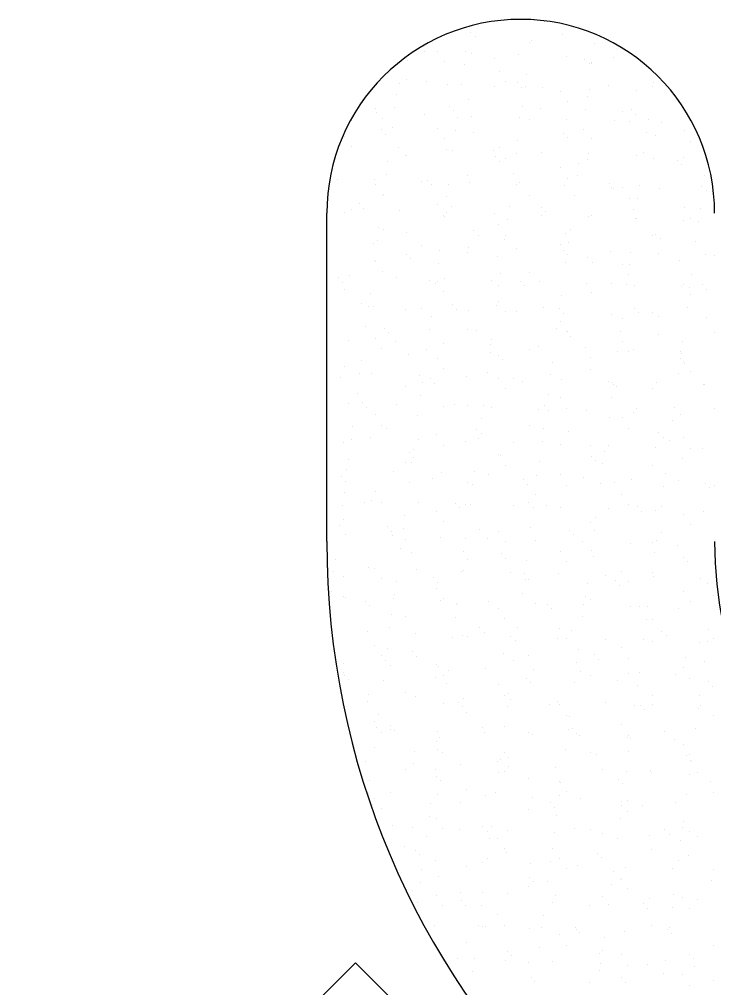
# Model space of a CAD drawing. Extents: x 33 to 1815, y -14679 to 245.
# Drawn here: x 34.682 to 35.399, y 8.045 to 9.045 of the extents above; entities that cross this region are included whole.
import ezdxf

# ---------------------------------------------------------------- set-up
doc = ezdxf.new("R2010")
doc.units = 0
doc.header["$MEASUREMENT"] = 0
doc.layers.add('LINVISTA', color=13, linetype='CONTINUOUS')
doc.layers.add('VARANDA', color=1, linetype='CONTINUOUS')

msp = doc.modelspace()

# ---------------------------------------------------------------- linework, layer by layer
at = {"layer": 'LINVISTA', "ltscale": 0.35}
msp.add_arc((35.82961, 8.506), 0.83075, 180, 360, dxfattribs=at)
at = {"layer": 'VARANDA'}
for p, q in [((35.21232, 9.04322), (35.21232, 9.04322)), ((35.22332, 9.04246), (35.22332, 9.04246)), ((35.14745, 9.03124), (35.14745, 9.03124)), ((35.15174, 9.02656), (35.15174, 9.02656)), ((35.24199, 9.02876), (35.24199, 9.02876)), ((35.20828, 9.02086), (35.20828, 9.02086)), ((35.2096, 9.02257), (35.2096, 9.02257)), ((35.275, 9.0198), (35.275, 9.0198)), ((35.09915, 9.01141), (35.09915, 9.01141)), ((35.11314, 9.01154), (35.11314, 9.01154)), ((35.14238, 9.01149), (35.14238, 9.01149)), ((35.14809, 9.00981), (35.14809, 9.00981)), ((35.19703, 9.00821), (35.19703, 9.00821)), ((35.24597, 9.00661), (35.24597, 9.00661)), ((35.07524, 9.00104), (35.07524, 9.00104)), ((35.08174, 9.00226), (35.08174, 9.00226)), ((35.11997, 9.00083), (35.11997, 9.00083)), ((35.14064, 8.99827), (35.14064, 8.99827)), ((35.17199, 9.00446), (35.17199, 9.00446)), ((35.26515, 9.00348), (35.26515, 9.00348)), ((35.26944, 8.99879), (35.26944, 8.99879)), ((35.27188, 9.00034), (35.27188, 9.00034)), ((35.27229, 8.99916), (35.27229, 8.99916)), ((35.29491, 9.00501), (35.29491, 9.00501)), ((35.17675, 8.99103), (35.17675, 8.99103)), ((35.20506, 8.98807), (35.20506, 8.98807)), ((35.07402, 8.97866), (35.07402, 8.97866)), ((35.08093, 8.98278), (35.08093, 8.98278)), ((35.10199, 8.98017), (35.10199, 8.98017)), ((35.12296, 8.97706), (35.12296, 8.97706)), ((35.13792, 8.97762), (35.13792, 8.97762)), ((35.18357, 8.98032), (35.18357, 8.98032)), ((35.19515, 8.97918), (35.19515, 8.97918)), ((35.28969, 8.9767), (35.28969, 8.9767)), ((35.33497, 8.97574), (35.33497, 8.97574)), ((35.33549, 8.97983), (35.33549, 8.97983)), ((35.0707, 8.96654), (35.0707, 8.96654)), ((35.1719, 8.97546), (35.1719, 8.97546)), ((35.19944, 8.9745), (35.19944, 8.9745)), ((35.20332, 8.97485), (35.20332, 8.97485)), ((35.22085, 8.97386), (35.22085, 8.97386)), ((35.24035, 8.97051), (35.24035, 8.97051)), ((35.26979, 8.97226), (35.26979, 8.97226)), ((35.31873, 8.97066), (35.31873, 8.97066)), ((35.14453, 8.96227), (35.14453, 8.96227)), ((35.24717, 8.9598), (35.24717, 8.9598)), ((35.26774, 8.96465), (35.26774, 8.96465)), ((35.04939, 8.95296), (35.04939, 8.95296)), ((35.05052, 8.94803), (35.05052, 8.94803)), ((35.06896, 8.95332), (35.06896, 8.95332)), ((35.09946, 8.94643), (35.09946, 8.94643)), ((35.12516, 8.95489), (35.12516, 8.95489)), ((35.12945, 8.9502), (35.12945, 8.9502)), ((35.2006, 8.9542), (35.2006, 8.9542)), ((35.21969, 8.9524), (35.21969, 8.9524)), ((35.266, 8.95143), (35.266, 8.95143)), ((35.30396, 8.95), (35.30396, 8.95)), ((35.31286, 8.95141), (35.31286, 8.95141)), ((35.31715, 8.94673), (35.31715, 8.94673)), ((35.05622, 8.94224), (35.05622, 8.94224)), ((35.13338, 8.94312), (35.13338, 8.94312)), ((35.1484, 8.94483), (35.1484, 8.94483)), ((35.19734, 8.94323), (35.19734, 8.94323)), ((35.20814, 8.94176), (35.20814, 8.94176)), ((35.24628, 8.94163), (35.24628, 8.94163)), ((35.29522, 8.94003), (35.29522, 8.94003)), ((35.31078, 8.93929), (35.31078, 8.93929)), ((35.33042, 8.94124), (35.33042, 8.94124)), ((35.34417, 8.93843), (35.34417, 8.93843)), ((35.05516, 8.93059), (35.05516, 8.93059)), ((35.05945, 8.92591), (35.05945, 8.92591)), ((35.06624, 8.93267), (35.06624, 8.93267)), ((35.113, 8.93244), (35.113, 8.93244)), ((35.13164, 8.9299), (35.13164, 8.9299)), ((35.14969, 8.92811), (35.14969, 8.92811)), ((35.24286, 8.92712), (35.24286, 8.92712)), ((35.26328, 8.93078), (35.26328, 8.93078)), ((35.32868, 8.92802), (35.32868, 8.92802)), ((35.36756, 8.92949), (35.36756, 8.92949)), ((35.01718, 8.9242), (35.01718, 8.9242)), ((35.11982, 8.92173), (35.11982, 8.92173)), ((35.19606, 8.9197), (35.19606, 8.9197)), ((35.24715, 8.92244), (35.24715, 8.92244)), ((35.27174, 8.92124), (35.27174, 8.92124)), ((35.33739, 8.92464), (35.33739, 8.92464)), ((35.37438, 8.91877), (35.37438, 8.91877)), ((35.02423, 8.91377), (35.02423, 8.91377)), ((35.07317, 8.91217), (35.07317, 8.91217)), ((35.12211, 8.91057), (35.12211, 8.91057)), ((35.12892, 8.90925), (35.12892, 8.90925)), ((35.17106, 8.90897), (35.17106, 8.90897)), ((35.1766, 8.91193), (35.1766, 8.91193)), ((35.19432, 8.90648), (35.19432, 8.90648)), ((35.22, 8.90737), (35.22, 8.90737)), ((35.26894, 8.90577), (35.26894, 8.90577)), ((35.32597, 8.90737), (35.32597, 8.90737)), ((35.0617, 8.89817), (35.0617, 8.89817)), ((35.0797, 8.90381), (35.0797, 8.90381)), ((35.08078, 8.90368), (35.08078, 8.90368)), ((35.17286, 8.90282), (35.17286, 8.90282)), ((35.17715, 8.89814), (35.17715, 8.89814)), ((35.18343, 8.90122), (35.18343, 8.90122)), ((35.25874, 8.89628), (35.25874, 8.89628)), ((35.2674, 8.90034), (35.2674, 8.90034)), ((35.31788, 8.90417), (35.31788, 8.90417)), ((35.33534, 8.90073), (35.33534, 8.90073)), ((35.36056, 8.89935), (35.36056, 8.89935)), ((35.36682, 8.90257), (35.36682, 8.90257)), ((35.1916, 8.88583), (35.1916, 8.88583)), ((35.24021, 8.89141), (35.24021, 8.89141)), ((35.36485, 8.89467), (35.36485, 8.89467)), ((35.0097, 8.87952), (35.0097, 8.87952)), ((35.04805, 8.87943), (35.04805, 8.87943)), ((35.05996, 8.88495), (35.05996, 8.88495)), ((35.09699, 8.87783), (35.09699, 8.87783)), ((35.10286, 8.87853), (35.10286, 8.87853)), ((35.14439, 8.88317), (35.14439, 8.88317)), ((35.14593, 8.87623), (35.14593, 8.87623)), ((35.1974, 8.87605), (35.1974, 8.87605)), ((35.24703, 8.8807), (35.24703, 8.8807)), ((35.257, 8.88306), (35.257, 8.88306)), ((35.38865, 8.88395), (35.38865, 8.88395)), ((35.04925, 8.87386), (35.04925, 8.87386)), ((35.10715, 8.87385), (35.10715, 8.87385)), ((35.12438, 8.87475), (35.12438, 8.87475)), ((35.19487, 8.87463), (35.19487, 8.87463)), ((35.24381, 8.87303), (35.24381, 8.87303)), ((35.29056, 8.87506), (35.29056, 8.87506)), ((35.29275, 8.87143), (35.29275, 8.87143)), ((35.29485, 8.87038), (35.29485, 8.87038)), ((35.30381, 8.8709), (35.30381, 8.8709)), ((35.32142, 8.87287), (35.32142, 8.87287)), ((35.34169, 8.86983), (35.34169, 8.86983)), ((35.3851, 8.87257), (35.3851, 8.87257)), ((35.39064, 8.86823), (35.39064, 8.86823)), ((35.05607, 8.86314), (35.05607, 8.86314)), ((35.05724, 8.8643), (35.05724, 8.8643)), ((35.12264, 8.86153), (35.12264, 8.86153)), ((35.20799, 8.86266), (35.20799, 8.86266)), ((35.25428, 8.86241), (35.25428, 8.86241)), ((35.31064, 8.86019), (35.31064, 8.86019)), ((35.31968, 8.85964), (35.31968, 8.85964)), ((35.02454, 8.8488), (35.02454, 8.8488)), ((35.03287, 8.85423), (35.03287, 8.85423)), ((35.03716, 8.84955), (35.03716, 8.84955)), ((35.07348, 8.8472), (35.07348, 8.8472)), ((35.11286, 8.85334), (35.11286, 8.85334)), ((35.12243, 8.8456), (35.12243, 8.8456)), ((35.1274, 8.85175), (35.1274, 8.85175)), ((35.18706, 8.85133), (35.18706, 8.85133)), ((35.22057, 8.85076), (35.22057, 8.85076)), ((35.22486, 8.84608), (35.22486, 8.84608)), ((35.3151, 8.84828), (35.3151, 8.84828)), ((35.36742, 8.85039), (35.36742, 8.85039)), ((35.3841, 8.84945), (35.3841, 8.84945)), ((34.99886, 8.506), (34.99886, 8.84451)), ((35.01704, 8.8451), (35.01704, 8.8451)), ((35.11968, 8.84263), (35.11968, 8.84263)), ((35.11992, 8.84088), (35.11992, 8.84088)), ((35.17137, 8.844), (35.17137, 8.844)), ((35.18532, 8.83811), (35.18532, 8.83811)), ((35.22031, 8.8424), (35.22031, 8.8424)), ((35.26925, 8.8408), (35.26925, 8.8408)), ((35.2716, 8.84214), (35.2716, 8.84214)), ((35.31696, 8.83899), (35.31696, 8.83899)), ((35.31819, 8.8392), (35.31819, 8.8392)), ((35.36713, 8.8376), (35.36713, 8.8376)), ((35.37424, 8.83968), (35.37424, 8.83968)), ((35.38236, 8.83623), (35.38236, 8.83623)), ((35.0527, 8.8298), (35.0527, 8.8298)), ((35.0574, 8.82746), (35.0574, 8.82746)), ((35.15057, 8.82647), (35.15057, 8.82647)), ((35.17646, 8.83283), (35.17646, 8.83283)), ((35.24974, 8.82791), (35.24974, 8.82791)), ((35.05096, 8.81658), (35.05096, 8.81658)), ((35.08064, 8.82459), (35.08064, 8.82459)), ((35.15486, 8.82179), (35.15486, 8.82179)), ((35.1826, 8.81746), (35.1826, 8.81746)), ((35.18328, 8.82212), (35.18328, 8.82212)), ((35.2451, 8.82398), (35.2451, 8.82398)), ((35.3352, 8.82163), (35.3352, 8.82163)), ((35.33827, 8.823), (35.33827, 8.823)), ((35.34256, 8.81832), (35.34256, 8.81832)), ((35.37965, 8.81558), (35.37965, 8.81558)), ((35.0472, 8.81294), (35.0472, 8.81294)), ((35.09614, 8.81134), (35.09614, 8.81134)), ((35.11538, 8.80638), (35.11538, 8.80638)), ((35.14508, 8.80974), (35.14508, 8.80974)), ((35.19402, 8.80814), (35.19402, 8.80814)), ((35.24006, 8.81231), (35.24006, 8.81231)), ((35.24296, 8.80654), (35.24296, 8.80654)), ((35.248, 8.81469), (35.248, 8.81469)), ((35.04824, 8.79593), (35.04824, 8.79593)), ((35.08057, 8.80217), (35.08057, 8.80217)), ((35.08486, 8.79749), (35.08486, 8.79749)), ((35.14424, 8.80407), (35.14424, 8.80407)), ((35.17511, 8.79969), (35.17511, 8.79969)), ((35.24689, 8.8016), (35.24689, 8.8016)), ((35.26827, 8.7987), (35.26827, 8.7987)), ((35.29191, 8.80494), (35.29191, 8.80494)), ((35.31242, 8.80449), (35.31242, 8.80449)), ((35.34085, 8.80334), (35.34085, 8.80334)), ((35.36281, 8.79622), (35.36281, 8.79622)), ((35.38979, 8.80174), (35.38979, 8.80174)), ((35.3988, 8.80112), (35.3988, 8.80112)), ((35.04911, 8.79476), (35.04911, 8.79476)), ((35.11364, 8.79316), (35.11364, 8.79316)), ((35.24528, 8.79404), (35.24528, 8.79404)), ((35.27256, 8.79402), (35.27256, 8.79402)), ((35.30367, 8.7918), (35.30367, 8.7918)), ((35.31068, 8.79127), (35.31068, 8.79127)), ((35.01057, 8.77788), (35.01057, 8.77788)), ((35.02207, 8.78019), (35.02207, 8.78019)), ((35.05593, 8.78405), (35.05593, 8.78405)), ((35.07101, 8.77859), (35.07101, 8.77859)), ((35.11995, 8.77699), (35.11995, 8.77699)), ((35.17806, 8.78296), (35.17806, 8.78296)), ((35.20785, 8.78356), (35.20785, 8.78356)), ((35.31049, 8.78109), (35.31049, 8.78109)), ((35.3751, 8.78108), (35.3751, 8.78108)), ((35.01486, 8.7732), (35.01486, 8.7732)), ((35.01689, 8.766), (35.01689, 8.766)), ((35.10511, 8.77539), (35.10511, 8.77539)), ((35.11092, 8.77251), (35.11092, 8.77251)), ((35.11271, 8.77424), (35.11271, 8.77424)), ((35.1689, 8.77539), (35.1689, 8.77539)), ((35.17632, 8.76974), (35.17632, 8.76974)), ((35.19827, 8.77441), (35.19827, 8.77441)), ((35.20256, 8.76973), (35.20256, 8.76973)), ((35.21784, 8.77379), (35.21784, 8.77379)), ((35.26678, 8.77219), (35.26678, 8.77219)), ((35.29281, 8.77192), (35.29281, 8.77192)), ((35.30796, 8.77062), (35.30796, 8.77062)), ((35.31572, 8.77059), (35.31572, 8.77059)), ((35.36466, 8.76899), (35.36466, 8.76899)), ((35.36727, 8.77129), (35.36727, 8.77129)), ((35.37336, 8.76785), (35.37336, 8.76785)), ((35.38597, 8.77094), (35.38597, 8.77094)), ((35.39026, 8.76626), (35.39026, 8.76626)), ((35.04369, 8.76143), (35.04369, 8.76143)), ((35.11954, 8.76353), (35.11954, 8.76353)), ((35.24074, 8.75954), (35.24074, 8.75954)), ((35.27145, 8.76304), (35.27145, 8.76304)), ((35.3741, 8.76058), (35.3741, 8.76058)), ((35.03511, 8.7511), (35.03511, 8.7511)), ((35.04195, 8.74821), (35.04195, 8.74821)), ((35.04751, 8.74796), (35.04751, 8.74796)), ((35.09645, 8.74636), (35.09645, 8.74636)), ((35.12827, 8.75011), (35.12827, 8.75011)), ((35.1736, 8.74909), (35.1736, 8.74909)), ((35.17632, 8.75373), (35.17632, 8.75373)), ((35.22281, 8.74763), (35.22281, 8.74763)), ((35.239, 8.74632), (35.239, 8.74632)), ((35.31598, 8.74664), (35.31598, 8.74664)), ((35.37064, 8.7472), (35.37064, 8.7472)), ((35.0805, 8.74549), (35.0805, 8.74549)), ((35.10638, 8.73801), (35.10638, 8.73801)), ((35.13256, 8.74543), (35.13256, 8.74543)), ((35.14539, 8.74476), (35.14539, 8.74476)), ((35.18314, 8.74302), (35.18314, 8.74302)), ((35.19433, 8.74316), (35.19433, 8.74316)), ((35.24328, 8.74156), (35.24328, 8.74156)), ((35.29222, 8.73996), (35.29222, 8.73996)), ((35.30342, 8.73612), (35.30342, 8.73612)), ((35.32027, 8.74196), (35.32027, 8.74196)), ((35.33506, 8.74253), (35.33506, 8.74253)), ((35.34116, 8.73836), (35.34116, 8.73836)), ((35.3901, 8.73676), (35.3901, 8.73676)), ((35.03924, 8.72756), (35.03924, 8.72756)), ((35.05828, 8.72582), (35.05828, 8.72582)), ((35.23628, 8.72567), (35.23628, 8.72567)), ((35.23992, 8.73322), (35.23992, 8.73322)), ((35.04896, 8.71566), (35.04896, 8.71566)), ((35.06257, 8.72114), (35.06257, 8.72114)), ((35.10464, 8.72479), (35.10464, 8.72479)), ((35.1441, 8.72497), (35.1441, 8.72497)), ((35.15281, 8.72333), (35.15281, 8.72333)), ((35.24598, 8.72235), (35.24598, 8.72235)), ((35.24674, 8.7225), (35.24674, 8.7225)), ((35.25027, 8.71767), (35.25027, 8.71767)), ((35.30168, 8.7229), (35.30168, 8.7229)), ((35.34051, 8.71986), (35.34051, 8.71986)), ((35.39866, 8.72202), (35.39866, 8.72202)), ((35.02122, 8.71371), (35.02122, 8.71371)), ((35.07017, 8.71211), (35.07017, 8.71211)), ((35.11911, 8.71051), (35.11911, 8.71051)), ((35.16805, 8.70891), (35.16805, 8.70891)), ((35.16906, 8.71459), (35.16906, 8.71459)), ((35.21699, 8.70731), (35.21699, 8.70731)), ((35.26593, 8.70571), (35.26593, 8.70571)), ((35.30352, 8.7127), (35.30352, 8.7127)), ((35.3661, 8.7127), (35.3661, 8.7127)), ((35.05579, 8.70495), (35.05579, 8.70495)), ((35.08282, 8.69904), (35.08282, 8.69904)), ((35.10192, 8.70414), (35.10192, 8.70414)), ((35.16732, 8.70137), (35.16732, 8.70137)), ((35.17598, 8.69805), (35.17598, 8.69805)), ((35.2077, 8.70446), (35.2077, 8.70446)), ((35.29896, 8.70225), (35.29896, 8.70225)), ((35.31035, 8.70199), (35.31035, 8.70199)), ((35.31487, 8.70411), (35.31487, 8.70411)), ((35.36381, 8.70251), (35.36381, 8.70251)), ((35.36436, 8.69948), (35.36436, 8.69948)), ((35.01675, 8.6869), (35.01675, 8.6869)), ((35.03469, 8.69306), (35.03469, 8.69306)), ((35.11257, 8.69514), (35.11257, 8.69514)), ((35.18027, 8.69337), (35.18027, 8.69337)), ((35.23174, 8.69117), (35.23174, 8.69117)), ((35.27052, 8.69557), (35.27052, 8.69557)), ((35.36368, 8.69458), (35.36368, 8.69458)), ((35.36713, 8.69219), (35.36713, 8.69219)), ((35.36797, 8.6899), (35.36797, 8.6899)), ((35.03295, 8.67983), (35.03295, 8.67983)), ((35.04504, 8.67936), (35.04504, 8.67936)), ((35.09398, 8.67776), (35.09398, 8.67776)), ((35.11939, 8.68443), (35.11939, 8.68443)), ((35.14292, 8.67616), (35.14292, 8.67616)), ((35.1646, 8.68072), (35.1646, 8.68072)), ((35.23, 8.67795), (35.23, 8.67795)), ((35.27131, 8.68394), (35.27131, 8.68394)), ((35.36164, 8.67883), (35.36164, 8.67883)), ((35.37395, 8.68148), (35.37395, 8.68148)), ((35.01282, 8.67474), (35.01282, 8.67474)), ((35.08035, 8.66639), (35.08035, 8.66639)), ((35.09737, 8.66964), (35.09737, 8.66964)), ((35.10598, 8.67376), (35.10598, 8.67376)), ((35.11027, 8.66908), (35.11027, 8.66908)), ((35.17617, 8.67463), (35.17617, 8.67463)), ((35.19186, 8.67456), (35.19186, 8.67456)), ((35.20052, 8.67127), (35.20052, 8.67127)), ((35.2408, 8.67296), (35.2408, 8.67296)), ((35.28975, 8.67136), (35.28975, 8.67136)), ((35.29368, 8.67029), (35.29368, 8.67029)), ((35.29442, 8.66775), (35.29442, 8.66775)), ((35.33869, 8.66976), (35.33869, 8.66976)), ((35.38763, 8.66816), (35.38763, 8.66816)), ((35.38822, 8.6678), (35.38822, 8.6678)), ((35.03023, 8.65918), (35.03023, 8.65918)), ((35.09563, 8.65642), (35.09563, 8.65642)), ((35.183, 8.66392), (35.183, 8.66392)), ((35.22728, 8.6573), (35.22728, 8.6573)), ((35.29797, 8.66561), (35.29797, 8.66561)), ((35.33491, 8.66343), (35.33491, 8.66343)), ((35.02154, 8.64873), (35.02154, 8.64873)), ((35.03598, 8.64946), (35.03598, 8.64946)), ((35.07048, 8.64713), (35.07048, 8.64713)), ((35.13052, 8.64698), (35.13052, 8.64698)), ((35.14396, 8.64587), (35.14396, 8.64587)), ((35.16006, 8.64622), (35.16006, 8.64622)), ((35.22368, 8.64599), (35.22368, 8.64599)), ((35.23978, 8.65412), (35.23978, 8.65412)), ((35.29268, 8.65453), (35.29268, 8.65453)), ((35.04027, 8.64478), (35.04027, 8.64478)), ((35.04882, 8.63656), (35.04882, 8.63656)), ((35.09292, 8.63577), (35.09292, 8.63577)), ((35.11942, 8.64553), (35.11942, 8.64553)), ((35.16836, 8.64393), (35.16836, 8.64393)), ((35.2173, 8.64233), (35.2173, 8.64233)), ((35.22797, 8.64131), (35.22797, 8.64131)), ((35.2466, 8.64341), (35.2466, 8.64341)), ((35.26624, 8.64073), (35.26624, 8.64073)), ((35.31518, 8.63913), (35.31518, 8.63913)), ((35.31822, 8.64351), (35.31822, 8.64351)), ((35.3571, 8.64433), (35.3571, 8.64433)), ((35.36412, 8.63753), (35.36412, 8.63753)), ((35.39852, 8.64292), (35.39852, 8.64292)), ((35.05564, 8.62585), (35.05564, 8.62585)), ((35.15832, 8.633), (35.15832, 8.633)), ((35.28996, 8.63388), (35.28996, 8.63388)), ((35.30338, 8.6336), (35.30338, 8.6336)), ((35.35536, 8.63111), (35.35536, 8.63111)), ((35.02569, 8.62468), (35.02569, 8.62468)), ((35.06052, 8.62268), (35.06052, 8.62268)), ((35.11242, 8.61604), (35.11242, 8.61604)), ((35.15369, 8.6217), (35.15369, 8.6217)), ((35.15798, 8.61702), (35.15798, 8.61702)), ((35.20756, 8.62536), (35.20756, 8.62536)), ((35.22274, 8.6228), (35.22274, 8.6228)), ((35.24822, 8.61921), (35.24822, 8.61921)), ((35.3102, 8.62289), (35.3102, 8.62289)), ((35.34139, 8.61823), (35.34139, 8.61823)), ((35.0166, 8.6078), (35.0166, 8.6078)), ((35.02395, 8.61146), (35.02395, 8.61146)), ((35.04419, 8.61288), (35.04419, 8.61288)), ((35.09313, 8.61128), (35.09313, 8.61128)), ((35.14207, 8.60968), (35.14207, 8.60968)), ((35.1556, 8.61235), (35.1556, 8.61235)), ((35.19101, 8.60808), (35.19101, 8.60808)), ((35.221, 8.60958), (35.221, 8.60958)), ((35.23996, 8.60648), (35.23996, 8.60648)), ((35.34568, 8.61354), (35.34568, 8.61354)), ((35.35264, 8.61046), (35.35264, 8.61046)), ((35.36698, 8.61309), (35.36698, 8.61309)), ((35.08369, 8.5974), (35.08369, 8.5974)), ((35.08837, 8.60127), (35.08837, 8.60127)), ((35.11925, 8.60533), (35.11925, 8.60533)), ((35.27117, 8.60485), (35.27117, 8.60485)), ((35.28542, 8.59938), (35.28542, 8.59938)), ((35.2889, 8.60488), (35.2889, 8.60488)), ((35.33784, 8.60328), (35.33784, 8.60328)), ((35.37381, 8.60238), (35.37381, 8.60238)), ((35.38678, 8.60168), (35.38678, 8.60168)), ((35.02123, 8.59081), (35.02123, 8.59081)), ((35.08021, 8.58729), (35.08021, 8.58729)), ((35.08663, 8.58805), (35.08663, 8.58805)), ((35.08798, 8.59272), (35.08798, 8.59272)), ((35.17603, 8.59553), (35.17603, 8.59553)), ((35.17823, 8.59492), (35.17823, 8.59492)), ((35.21828, 8.58893), (35.21828, 8.58893)), ((35.27139, 8.59393), (35.27139, 8.59393)), ((35.27568, 8.58925), (35.27568, 8.58925)), ((35.28368, 8.58616), (35.28368, 8.58616)), ((35.36593, 8.59145), (35.36593, 8.59145)), ((35.01906, 8.58013), (35.01906, 8.58013)), ((35.06801, 8.57853), (35.06801, 8.57853)), ((35.11695, 8.57693), (35.11695, 8.57693)), ((35.15105, 8.57785), (35.15105, 8.57785)), ((35.18285, 8.58482), (35.18285, 8.58482)), ((35.33477, 8.58433), (35.33477, 8.58433)), ((35.3481, 8.57596), (35.3481, 8.57596)), ((35.01369, 8.57311), (35.01369, 8.57311)), ((35.01798, 8.56843), (35.01798, 8.56843)), ((35.08391, 8.5674), (35.08391, 8.5674)), ((35.10823, 8.57062), (35.10823, 8.57062)), ((35.14381, 8.56677), (35.14381, 8.56677)), ((35.16589, 8.57533), (35.16589, 8.57533)), ((35.20139, 8.56964), (35.20139, 8.56964)), ((35.21483, 8.57373), (35.21483, 8.57373)), ((35.23963, 8.57502), (35.23963, 8.57502)), ((35.26377, 8.57213), (35.26377, 8.57213)), ((35.29593, 8.56715), (35.29593, 8.56715)), ((35.31271, 8.57053), (35.31271, 8.57053)), ((35.36165, 8.56893), (35.36165, 8.56893)), ((35.38909, 8.56617), (35.38909, 8.56617)), ((35.01669, 8.55631), (35.01669, 8.55631)), ((35.04868, 8.55746), (35.04868, 8.55746)), ((35.14931, 8.56463), (35.14931, 8.56463)), ((35.20568, 8.56495), (35.20568, 8.56495)), ((35.24646, 8.56431), (35.24646, 8.56431)), ((35.28096, 8.56551), (35.28096, 8.56551)), ((35.34636, 8.56274), (35.34636, 8.56274)), ((35.39338, 8.56148), (35.39338, 8.56148)), ((35.39837, 8.56382), (35.39837, 8.56382)), ((35.03823, 8.54633), (35.03823, 8.54633)), ((35.0445, 8.5479), (35.0445, 8.5479)), ((35.0555, 8.54675), (35.0555, 8.54675)), ((35.09344, 8.5463), (35.09344, 8.5463)), ((35.20742, 8.54626), (35.20742, 8.54626)), ((35.21374, 8.55443), (35.21374, 8.55443)), ((35.30324, 8.5545), (35.30324, 8.5545)), ((35.01495, 8.54309), (35.01495, 8.54309)), ((35.11228, 8.53695), (35.11228, 8.53695)), ((35.13139, 8.54534), (35.13139, 8.54534)), ((35.13568, 8.54066), (35.13568, 8.54066)), ((35.14238, 8.5447), (35.14238, 8.5447)), ((35.1466, 8.54398), (35.1466, 8.54398)), ((35.19133, 8.5431), (35.19133, 8.5431)), ((35.212, 8.54121), (35.212, 8.54121)), ((35.22593, 8.54286), (35.22593, 8.54286)), ((35.24027, 8.5415), (35.24027, 8.5415)), ((35.28921, 8.5399), (35.28921, 8.5399)), ((35.31006, 8.54379), (35.31006, 8.54379)), ((35.31909, 8.54187), (35.31909, 8.54187)), ((35.32338, 8.53719), (35.32338, 8.53719)), ((35.33815, 8.5383), (35.33815, 8.5383)), ((35.34364, 8.54209), (35.34364, 8.54209)), ((35.38709, 8.5367), (35.38709, 8.5367)), ((35.01646, 8.5287), (35.01646, 8.5287)), ((35.07937, 8.53289), (35.07937, 8.53289)), ((35.1191, 8.52623), (35.1191, 8.52623)), ((35.27102, 8.52575), (35.27102, 8.52575)), ((35.27642, 8.53101), (35.27642, 8.53101)), ((35.36684, 8.53399), (35.36684, 8.53399)), ((35.01223, 8.52244), (35.01223, 8.52244)), ((35.0614, 8.52105), (35.0614, 8.52105)), ((35.06569, 8.51636), (35.06569, 8.51636)), ((35.07763, 8.51967), (35.07763, 8.51967)), ((35.15593, 8.51856), (35.15593, 8.51856)), ((35.17588, 8.51643), (35.17588, 8.51643)), ((35.20928, 8.52056), (35.20928, 8.52056)), ((35.2491, 8.51758), (35.2491, 8.51758)), ((35.27468, 8.51779), (35.27468, 8.51779)), ((35.37366, 8.52328), (35.37366, 8.52328)), ((35.01822, 8.51364), (35.01822, 8.51364)), ((35.06716, 8.51204), (35.06716, 8.51204)), ((35.08007, 8.50819), (35.08007, 8.50819)), ((35.1161, 8.51044), (35.1161, 8.51044)), ((35.14205, 8.50948), (35.14205, 8.50948)), ((35.16504, 8.50884), (35.16504, 8.50884)), ((35.18271, 8.50572), (35.18271, 8.50572)), ((35.21398, 8.50724), (35.21398, 8.50724)), ((35.25339, 8.51289), (35.25339, 8.51289)), ((35.3391, 8.50759), (35.3391, 8.50759)), ((35.34363, 8.51509), (35.34363, 8.51509)), ((35.07491, 8.49902), (35.07491, 8.49902)), ((35.14031, 8.49626), (35.14031, 8.49626)), ((35.23949, 8.49592), (35.23949, 8.49592)), ((35.26292, 8.50564), (35.26292, 8.50564)), ((35.27196, 8.49714), (35.27196, 8.49714)), ((35.31186, 8.50404), (35.31186, 8.50404)), ((35.33463, 8.50523), (35.33463, 8.50523)), ((35.3608, 8.50244), (35.3608, 8.50244)), ((35.00769, 8.48794), (35.00769, 8.48794)), ((35.08593, 8.49427), (35.08593, 8.49427)), ((35.14367, 8.48767), (35.14367, 8.48767)), ((35.1791, 8.49328), (35.1791, 8.49328)), ((35.18339, 8.4886), (35.18339, 8.4886)), ((35.20473, 8.48606), (35.20473, 8.48606)), ((35.27364, 8.4908), (35.27364, 8.4908)), ((35.33736, 8.49437), (35.33736, 8.49437)), ((35.3668, 8.48981), (35.3668, 8.48981)), ((35.04203, 8.4793), (35.04203, 8.4793)), ((35.04853, 8.47836), (35.04853, 8.47836)), ((35.09097, 8.4777), (35.09097, 8.4777)), ((35.13991, 8.4761), (35.13991, 8.4761)), ((35.24631, 8.48521), (35.24631, 8.48521)), ((35.37109, 8.48513), (35.37109, 8.48513)), ((35.39823, 8.48472), (35.39823, 8.48472)), ((35.00595, 8.47472), (35.00595, 8.47472)), ((35.01594, 8.46997), (35.01594, 8.46997)), ((35.05536, 8.46765), (35.05536, 8.46765)), ((35.1091, 8.46899), (35.1091, 8.46899)), ((35.13759, 8.47561), (35.13759, 8.47561)), ((35.18885, 8.4745), (35.18885, 8.4745)), ((35.20299, 8.47284), (35.20299, 8.47284)), ((35.20364, 8.4665), (35.20364, 8.4665)), ((35.20727, 8.46716), (35.20727, 8.46716)), ((35.2378, 8.4729), (35.2378, 8.4729)), ((35.28674, 8.4713), (35.28674, 8.4713)), ((35.30309, 8.4754), (35.30309, 8.4754)), ((35.33464, 8.47372), (35.33464, 8.47372)), ((35.33568, 8.4697), (35.33568, 8.4697)), ((35.38462, 8.4681), (35.38462, 8.4681)), ((35.07037, 8.46452), (35.07037, 8.46452)), ((35.11214, 8.45785), (35.11214, 8.45785)), ((35.11339, 8.4643), (35.11339, 8.4643)), ((35.26742, 8.46264), (35.26742, 8.46264)), ((35.2968, 8.46552), (35.2968, 8.46552)), ((35.30109, 8.46083), (35.30109, 8.46083)), ((35.30992, 8.46469), (35.30992, 8.46469)), ((35.39134, 8.46303), (35.39134, 8.46303)), ((35.00323, 8.45407), (35.00323, 8.45407)), ((35.01632, 8.4496), (35.01632, 8.4496)), ((35.01853, 8.44867), (35.01853, 8.44867)), ((35.06747, 8.44707), (35.06747, 8.44707)), ((35.06863, 8.4513), (35.06863, 8.4513)), ((35.11896, 8.44713), (35.11896, 8.44713)), ((35.20028, 8.45219), (35.20028, 8.45219)), ((35.26568, 8.44942), (35.26568, 8.44942)), ((35.27088, 8.44665), (35.27088, 8.44665)), ((35.3667, 8.45489), (35.3667, 8.45489)), ((35.39732, 8.4503), (35.39732, 8.4503)), ((35.0391, 8.44469), (35.0391, 8.44469)), ((35.04339, 8.44001), (35.04339, 8.44001)), ((35.11641, 8.44547), (35.11641, 8.44547)), ((35.13305, 8.44111), (35.13305, 8.44111)), ((35.13364, 8.44221), (35.13364, 8.44221)), ((35.16535, 8.44387), (35.16535, 8.44387)), ((35.17574, 8.43733), (35.17574, 8.43733)), ((35.21429, 8.44227), (35.21429, 8.44227)), ((35.2268, 8.44122), (35.2268, 8.44122)), ((35.23109, 8.43654), (35.23109, 8.43654)), ((35.26323, 8.44067), (35.26323, 8.44067)), ((35.31218, 8.43907), (35.31218, 8.43907)), ((35.32134, 8.43874), (35.32134, 8.43874)), ((35.3301, 8.43922), (35.3301, 8.43922)), ((35.36112, 8.43747), (35.36112, 8.43747)), ((35.37352, 8.44418), (35.37352, 8.44418)), ((35.06591, 8.43065), (35.06591, 8.43065)), ((35.07992, 8.42909), (35.07992, 8.42909)), ((35.13131, 8.42788), (35.13131, 8.42788)), ((35.18256, 8.42662), (35.18256, 8.42662)), ((35.26296, 8.42877), (35.26296, 8.42877)), ((35.32836, 8.426), (35.32836, 8.426)), ((35.33448, 8.42613), (35.33448, 8.42613)), ((35.06364, 8.41791), (35.06364, 8.41791)), ((35.15681, 8.41693), (35.15681, 8.41693)), ((35.19573, 8.41769), (35.19573, 8.41769)), ((35.23935, 8.41682), (35.23935, 8.41682)), ((35.39278, 8.4158), (35.39278, 8.4158)), ((35.04118, 8.41281), (35.04118, 8.41281)), ((35.09012, 8.41121), (35.09012, 8.41121)), ((35.12859, 8.40723), (35.12859, 8.40723)), ((35.13907, 8.40961), (35.13907, 8.40961)), ((35.14353, 8.40858), (35.14353, 8.40858)), ((35.1611, 8.41224), (35.1611, 8.41224)), ((35.18801, 8.40801), (35.18801, 8.40801)), ((35.23695, 8.40641), (35.23695, 8.40641)), ((35.24617, 8.40611), (35.24617, 8.40611)), ((35.25134, 8.41444), (35.25134, 8.41444)), ((35.34451, 8.41345), (35.34451, 8.41345)), ((35.3488, 8.40877), (35.3488, 8.40877)), ((35.04839, 8.39926), (35.04839, 8.39926)), ((35.06137, 8.39615), (35.06137, 8.39615)), ((35.19399, 8.40447), (35.19399, 8.40447)), ((35.28589, 8.40481), (35.28589, 8.40481)), ((35.30295, 8.3963), (35.30295, 8.3963)), ((35.32564, 8.40535), (35.32564, 8.40535)), ((35.33483, 8.40321), (35.33483, 8.40321)), ((35.38377, 8.40161), (35.38377, 8.40161)), ((35.39104, 8.40258), (35.39104, 8.40258)), ((35.39809, 8.40562), (35.39809, 8.40562)), ((35.05521, 8.38855), (35.05521, 8.38855)), ((35.08681, 8.39263), (35.08681, 8.39263)), ((35.0911, 8.38795), (35.0911, 8.38795)), ((35.18134, 8.39015), (35.18134, 8.39015)), ((35.20713, 8.38806), (35.20713, 8.38806)), ((35.25841, 8.39427), (35.25841, 8.39427)), ((35.27451, 8.38916), (35.27451, 8.38916)), ((35.36904, 8.38668), (35.36904, 8.38668)), ((35.01606, 8.38006), (35.01606, 8.38006)), ((35.05963, 8.38293), (35.05963, 8.38293)), ((35.065, 8.37846), (35.065, 8.37846)), ((35.11199, 8.37875), (35.11199, 8.37875)), ((35.11394, 8.37686), (35.11394, 8.37686)), ((35.19127, 8.38382), (35.19127, 8.38382)), ((35.25667, 8.38105), (35.25667, 8.38105)), ((35.2788, 8.38448), (35.2788, 8.38448)), ((35.30977, 8.38559), (35.30977, 8.38559)), ((35.36655, 8.37579), (35.36655, 8.37579)), ((35.38832, 8.38193), (35.38832, 8.38193)), ((35.01617, 8.3705), (35.01617, 8.3705)), ((35.01681, 8.36834), (35.01681, 8.36834)), ((35.11135, 8.36585), (35.11135, 8.36585)), ((35.11882, 8.36804), (35.11882, 8.36804)), ((35.12405, 8.37273), (35.12405, 8.37273)), ((35.16288, 8.37526), (35.16288, 8.37526)), ((35.21182, 8.37366), (35.21182, 8.37366)), ((35.26076, 8.37206), (35.26076, 8.37206)), ((35.27073, 8.36755), (35.27073, 8.36755)), ((35.3097, 8.37046), (35.3097, 8.37046)), ((35.3211, 8.37085), (35.3211, 8.37085)), ((35.35865, 8.36886), (35.35865, 8.36886)), ((35.0211, 8.36365), (35.0211, 8.36365)), ((35.05691, 8.36228), (35.05691, 8.36228)), ((35.12231, 8.35951), (35.12231, 8.35951)), ((35.1756, 8.35823), (35.1756, 8.35823)), ((35.20451, 8.36486), (35.20451, 8.36486)), ((35.2088, 8.36018), (35.2088, 8.36018)), ((35.25396, 8.3604), (35.25396, 8.3604)), ((35.29905, 8.36238), (35.29905, 8.36238)), ((35.31936, 8.35763), (35.31936, 8.35763)), ((35.37338, 8.36508), (35.37338, 8.36508)), ((35.39221, 8.36139), (35.39221, 8.36139)), ((35.3965, 8.35671), (35.3965, 8.35671)), ((35.04149, 8.34783), (35.04149, 8.34783)), ((35.07978, 8.34999), (35.07978, 8.34999)), ((35.09044, 8.34623), (35.09044, 8.34623)), ((35.18242, 8.34752), (35.18242, 8.34752)), ((35.18673, 8.34932), (35.18673, 8.34932)), ((35.33434, 8.34703), (35.33434, 8.34703)), ((35.38378, 8.34743), (35.38378, 8.34743)), ((35.04135, 8.34156), (35.04135, 8.34156)), ((35.11959, 8.33886), (35.11959, 8.33886)), ((35.13451, 8.34057), (35.13451, 8.34057)), ((35.1388, 8.33589), (35.1388, 8.33589)), ((35.13938, 8.34463), (35.13938, 8.34463)), ((35.18499, 8.33609), (35.18499, 8.33609)), ((35.18832, 8.34303), (35.18832, 8.34303)), ((35.22905, 8.33809), (35.22905, 8.33809)), ((35.23726, 8.34143), (35.23726, 8.34143)), ((35.2392, 8.33772), (35.2392, 8.33772)), ((35.2862, 8.33983), (35.2862, 8.33983)), ((35.31664, 8.33698), (35.31664, 8.33698)), ((35.32221, 8.3371), (35.32221, 8.3371)), ((35.33514, 8.33823), (35.33514, 8.33823)), ((35.38408, 8.33663), (35.38408, 8.33663)), ((35.05237, 8.32778), (35.05237, 8.32778)), ((35.14338, 8.32948), (35.14338, 8.32948)), ((35.24603, 8.32701), (35.24603, 8.32701)), ((35.24941, 8.3259), (35.24941, 8.3259)), ((35.3265, 8.33242), (35.3265, 8.33242)), ((35.38204, 8.33421), (35.38204, 8.33421)), ((35.39794, 8.32652), (35.39794, 8.32652)), ((35.04825, 8.32016), (35.04825, 8.32016)), ((35.06452, 8.31627), (35.06452, 8.31627)), ((35.30281, 8.31721), (35.30281, 8.31721)), ((35.05063, 8.31456), (35.05063, 8.31456)), ((35.05507, 8.30945), (35.05507, 8.30945)), ((35.06415, 8.31198), (35.06415, 8.31198)), ((35.06881, 8.31159), (35.06881, 8.31159)), ((35.11309, 8.31038), (35.11309, 8.31038)), ((35.15905, 8.31379), (35.15905, 8.31379)), ((35.16203, 8.30878), (35.16203, 8.30878)), ((35.18227, 8.31544), (35.18227, 8.31544)), ((35.20699, 8.30896), (35.20699, 8.30896)), ((35.21097, 8.30718), (35.21097, 8.30718)), ((35.24767, 8.31268), (35.24767, 8.31268)), ((35.25222, 8.3128), (35.25222, 8.3128)), ((35.25651, 8.30812), (35.25651, 8.30812)), ((35.30963, 8.30649), (35.30963, 8.30649)), ((35.34675, 8.31032), (35.34675, 8.31032)), ((35.37932, 8.31356), (35.37932, 8.31356)), ((35.11185, 8.29965), (35.11185, 8.29965)), ((35.11505, 8.30436), (35.11505, 8.30436)), ((35.25991, 8.30558), (35.25991, 8.30558)), ((35.30886, 8.30398), (35.30886, 8.30398)), ((35.31209, 8.30248), (35.31209, 8.30248)), ((35.3578, 8.30238), (35.3578, 8.30238)), ((35.36641, 8.29669), (35.36641, 8.29669)), ((35.04791, 8.29391), (35.04791, 8.29391)), ((35.08905, 8.2895), (35.08905, 8.2895)), ((35.11331, 8.29114), (35.11331, 8.29114)), ((35.11867, 8.28894), (35.11867, 8.28894)), ((35.18222, 8.28851), (35.18222, 8.28851)), ((35.24495, 8.29203), (35.24495, 8.29203)), ((35.27059, 8.28845), (35.27059, 8.28845)), ((35.27675, 8.28602), (35.27675, 8.28602)), ((35.31035, 8.28926), (35.31035, 8.28926)), ((35.37323, 8.28598), (35.37323, 8.28598)), ((35.03902, 8.27923), (35.03902, 8.27923)), ((35.08796, 8.27763), (35.08796, 8.27763)), ((35.13691, 8.27603), (35.13691, 8.27603)), ((35.17545, 8.27913), (35.17545, 8.27913)), ((35.17773, 8.28094), (35.17773, 8.28094)), ((35.18651, 8.28383), (35.18651, 8.28383)), ((35.36992, 8.28504), (35.36992, 8.28504)), ((35.37421, 8.28036), (35.37421, 8.28036)), ((35.37478, 8.27906), (35.37478, 8.27906)), ((35.07963, 8.27089), (35.07963, 8.27089)), ((35.11059, 8.27049), (35.11059, 8.27049)), ((35.17599, 8.26772), (35.17599, 8.26772)), ((35.18228, 8.26842), (35.18228, 8.26842)), ((35.18585, 8.27443), (35.18585, 8.27443)), ((35.23479, 8.27283), (35.23479, 8.27283)), ((35.28373, 8.27123), (35.28373, 8.27123)), ((35.30764, 8.26861), (35.30764, 8.26861)), ((35.33267, 8.26963), (35.33267, 8.26963)), ((35.33419, 8.26793), (35.33419, 8.26793)), ((35.37304, 8.26584), (35.37304, 8.26584)), ((35.38161, 8.26803), (35.38161, 8.26803)), ((35.04337, 8.25941), (35.04337, 8.25941)), ((35.11222, 8.26421), (35.11222, 8.26421)), ((35.11651, 8.25953), (35.11651, 8.25953)), ((35.20676, 8.26173), (35.20676, 8.26173)), ((35.23906, 8.25862), (35.23906, 8.25862)), ((35.24041, 8.25753), (35.24041, 8.25753)), ((35.29992, 8.26074), (35.29992, 8.26074)), ((35.30421, 8.25606), (35.30421, 8.25606)), ((35.39446, 8.25826), (35.39446, 8.25826)), ((35.04163, 8.24619), (35.04163, 8.24619)), ((35.06446, 8.247), (35.06446, 8.247)), ((35.14324, 8.25038), (35.14324, 8.25038)), ((35.17327, 8.24707), (35.17327, 8.24707)), ((35.24588, 8.24791), (35.24588, 8.24791)), ((35.3978, 8.24742), (35.3978, 8.24742)), ((35.0481, 8.24106), (35.0481, 8.24106)), ((35.10605, 8.23599), (35.10605, 8.23599)), ((35.1134, 8.2454), (35.1134, 8.2454)), ((35.13676, 8.23743), (35.13676, 8.23743)), ((35.16234, 8.2438), (35.16234, 8.2438)), ((35.21128, 8.2422), (35.21128, 8.2422)), ((35.22992, 8.23645), (35.22992, 8.23645)), ((35.23867, 8.2443), (35.23867, 8.2443)), ((35.26023, 8.2406), (35.26023, 8.2406)), ((35.30266, 8.23811), (35.30266, 8.23811)), ((35.30917, 8.239), (35.30917, 8.239)), ((35.35811, 8.2374), (35.35811, 8.2374)), ((35.37032, 8.24519), (35.37032, 8.24519)), ((35.04651, 8.23524), (35.04651, 8.23524)), ((35.05493, 8.23035), (35.05493, 8.23035)), ((35.20684, 8.22986), (35.20684, 8.22986)), ((35.23421, 8.23177), (35.23421, 8.23177)), ((35.30309, 8.23411), (35.30309, 8.23411)), ((35.30949, 8.2274), (35.30949, 8.2274)), ((35.32446, 8.23396), (35.32446, 8.23396)), ((35.10431, 8.22277), (35.10431, 8.22277)), ((35.11171, 8.22055), (35.11171, 8.22055)), ((35.23595, 8.22366), (35.23595, 8.22366)), ((35.30135, 8.22089), (35.30135, 8.22089)), ((35.36627, 8.21759), (35.36627, 8.21759)), ((35.06676, 8.21314), (35.06676, 8.21314)), ((35.08712, 8.21115), (35.08712, 8.21115)), ((35.11853, 8.20984), (35.11853, 8.20984)), ((35.13606, 8.20955), (35.13606, 8.20955)), ((35.15992, 8.21215), (35.15992, 8.21215)), ((35.16421, 8.20747), (35.16421, 8.20747)), ((35.16873, 8.21257), (35.16873, 8.21257)), ((35.185, 8.20795), (35.185, 8.20795)), ((35.23394, 8.20635), (35.23394, 8.20635)), ((35.25446, 8.20967), (35.25446, 8.20967)), ((35.27045, 8.20935), (35.27045, 8.20935)), ((35.34762, 8.20868), (35.34762, 8.20868)), ((35.36578, 8.21069), (35.36578, 8.21069)), ((35.37309, 8.20688), (35.37309, 8.20688)), ((35.10159, 8.20212), (35.10159, 8.20212)), ((35.16699, 8.19935), (35.16699, 8.19935)), ((35.17531, 8.20003), (35.17531, 8.20003)), ((35.28288, 8.20475), (35.28288, 8.20475)), ((35.29863, 8.20024), (35.29863, 8.20024)), ((35.33182, 8.20315), (35.33182, 8.20315)), ((35.35191, 8.204), (35.35191, 8.204)), ((35.36403, 8.19747), (35.36403, 8.19747)), ((35.38076, 8.20155), (35.38076, 8.20155)), ((35.07949, 8.19179), (35.07949, 8.19179)), ((35.08993, 8.18786), (35.08993, 8.18786)), ((35.18213, 8.18932), (35.18213, 8.18932)), ((35.23141, 8.18915), (35.23141, 8.18915)), ((35.33405, 8.18884), (35.33405, 8.18884)), ((35.09422, 8.18318), (35.09422, 8.18318)), ((35.11093, 8.1768), (35.11093, 8.1768)), ((35.16427, 8.1787), (35.16427, 8.1787)), ((35.18446, 8.18537), (35.18446, 8.18537)), ((35.22967, 8.17593), (35.22967, 8.17593)), ((35.23891, 8.17952), (35.23891, 8.17952)), ((35.27763, 8.18439), (35.27763, 8.18439)), ((35.28192, 8.17971), (35.28192, 8.17971)), ((35.36132, 8.17682), (35.36132, 8.17682)), ((35.37216, 8.1819), (35.37216, 8.1819)), ((35.09705, 8.16762), (35.09705, 8.16762)), ((35.14309, 8.17128), (35.14309, 8.17128)), ((35.15987, 8.1752), (35.15987, 8.1752)), ((35.20881, 8.1736), (35.20881, 8.1736)), ((35.24574, 8.16881), (35.24574, 8.16881)), ((35.25775, 8.172), (35.25775, 8.172)), ((35.3067, 8.1704), (35.3067, 8.1704)), ((35.35564, 8.1688), (35.35564, 8.1688)), ((35.39766, 8.16832), (35.39766, 8.16832)), ((35.11447, 8.16108), (35.11447, 8.16108)), ((35.20763, 8.16009), (35.20763, 8.16009)), ((35.29409, 8.16574), (35.29409, 8.16574)), ((35.30217, 8.15761), (35.30217, 8.15761)), ((35.30252, 8.15901), (35.30252, 8.15901)), ((35.39533, 8.15662), (35.39533, 8.15662)), ((35.08743, 8.14617), (35.08743, 8.14617)), ((35.09531, 8.1544), (35.09531, 8.1544)), ((35.2067, 8.15076), (35.2067, 8.15076)), ((35.21192, 8.15541), (35.21192, 8.15541)), ((35.22695, 8.15528), (35.22695, 8.15528)), ((35.29235, 8.15252), (35.29235, 8.15252)), ((35.30934, 8.1483), (35.30934, 8.1483)), ((35.11156, 8.14145), (35.11156, 8.14145)), ((35.13637, 8.14457), (35.13637, 8.14457)), ((35.15973, 8.1442), (35.15973, 8.1442)), ((35.18531, 8.14297), (35.18531, 8.14297)), ((35.23425, 8.14137), (35.23425, 8.14137)), ((35.28319, 8.13977), (35.28319, 8.13977)), ((35.33213, 8.13817), (35.33213, 8.13817)), ((35.35677, 8.14232), (35.35677, 8.14232)), ((35.36612, 8.13849), (35.36612, 8.13849)), ((35.38108, 8.13657), (35.38108, 8.13657)), ((35.09259, 8.13375), (35.09259, 8.13375)), ((35.11839, 8.13074), (35.11839, 8.13074)), ((35.13763, 8.1358), (35.13763, 8.1358)), ((35.14192, 8.13112), (35.14192, 8.13112)), ((35.15799, 8.13098), (35.15799, 8.13098)), ((35.23217, 8.13331), (35.23217, 8.13331)), ((35.2703, 8.13025), (35.2703, 8.13025)), ((35.28963, 8.13187), (35.28963, 8.13187)), ((35.32533, 8.13233), (35.32533, 8.13233)), ((35.32962, 8.12765), (35.32962, 8.12765)), ((35.35503, 8.1291), (35.35503, 8.1291)), ((35.37295, 8.12778), (35.37295, 8.12778)), ((35.17517, 8.12094), (35.17517, 8.12094)), ((35.22241, 8.12078), (35.22241, 8.12078)), ((35.11008, 8.11031), (35.11008, 8.11031)), ((35.15527, 8.11033), (35.15527, 8.11033)), ((35.15902, 8.10871), (35.15902, 8.10871)), ((35.16217, 8.10902), (35.16217, 8.10902)), ((35.18199, 8.11022), (35.18199, 8.11022)), ((35.20796, 8.10711), (35.20796, 8.10711)), ((35.22067, 8.10756), (35.22067, 8.10756)), ((35.25533, 8.10803), (35.25533, 8.10803)), ((35.33391, 8.10974), (35.33391, 8.10974)), ((35.35231, 8.10845), (35.35231, 8.10845)), ((35.23877, 8.10042), (35.23877, 8.10042)), ((35.25691, 8.10551), (35.25691, 8.10551)), ((35.25962, 8.10335), (35.25962, 8.10335)), ((35.28509, 8.09737), (35.28509, 8.09737)), ((35.30585, 8.10391), (35.30585, 8.10391)), ((35.34987, 8.10555), (35.34987, 8.10555)), ((35.35479, 8.10231), (35.35479, 8.10231)), ((35.14295, 8.09218), (35.14295, 8.09218)), ((35.21795, 8.08691), (35.21795, 8.08691)), ((35.24559, 8.08971), (35.24559, 8.08971)), ((35.39751, 8.08922), (35.39751, 8.08922)), ((35.1339, 8.07597), (35.1339, 8.07597)), ((35.18534, 8.08374), (35.18534, 8.08374)), ((35.18963, 8.07906), (35.18963, 8.07906)), ((35.27987, 8.08125), (35.27987, 8.08125)), ((35.28335, 8.08414), (35.28335, 8.08414)), ((35.30237, 8.07991), (35.30237, 8.07991)), ((35.37304, 8.08027), (35.37304, 8.08027)), ((35.15073, 8.07583), (35.15073, 8.07583)), ((35.18284, 8.07437), (35.18284, 8.07437)), ((35.20656, 8.07166), (35.20656, 8.07166)), ((35.23178, 8.07277), (35.23178, 8.07277)), ((35.28072, 8.07117), (35.28072, 8.07117)), ((35.3092, 8.0692), (35.3092, 8.0692)), ((35.32966, 8.06957), (35.32966, 8.06957)), ((35.34777, 8.07395), (35.34777, 8.07395)), ((35.37733, 8.07558), (35.37733, 8.07558)), ((35.3786, 8.06797), (35.3786, 8.06797)), ((35.14899, 8.06261), (35.14899, 8.06261)), ((35.20988, 8.05696), (35.20988, 8.05696)), ((35.28063, 8.06349), (35.28063, 8.06349)), ((35.30304, 8.05597), (35.30304, 8.05597)), ((35.34603, 8.06073), (35.34603, 8.06073)), ((35.36598, 8.05939), (35.36598, 8.05939)), ((35.21341, 8.05241), (35.21341, 8.05241)), ((35.27016, 8.05115), (35.27016, 8.05115)), ((35.30733, 8.05129), (35.30733, 8.05129)), ((35.3728, 8.04868), (35.3728, 8.04868)), ((35.39758, 8.05349), (35.39758, 8.05349))]:
    msp.add_line(p, q, dxfattribs=at)
msp.add_lwpolyline([(35.00004, 7.40685), (34.97175, 7.43513), (34.98243, 7.44581), (34.7208, 7.70744), (34.71012, 7.69676), (34.68184, 7.72505), (35.02832, 8.07153), (35.34652, 7.75333)], close=True, dxfattribs=at)
for centre, radius, start, end in [((35.19886, 8.84451), 0.2, 0, 180), ((35.82961, 8.506), 0.43075, 180, 0)]:
    msp.add_arc(centre, radius, start, end, dxfattribs=at)

doc.saveas('drawing.dxf')
